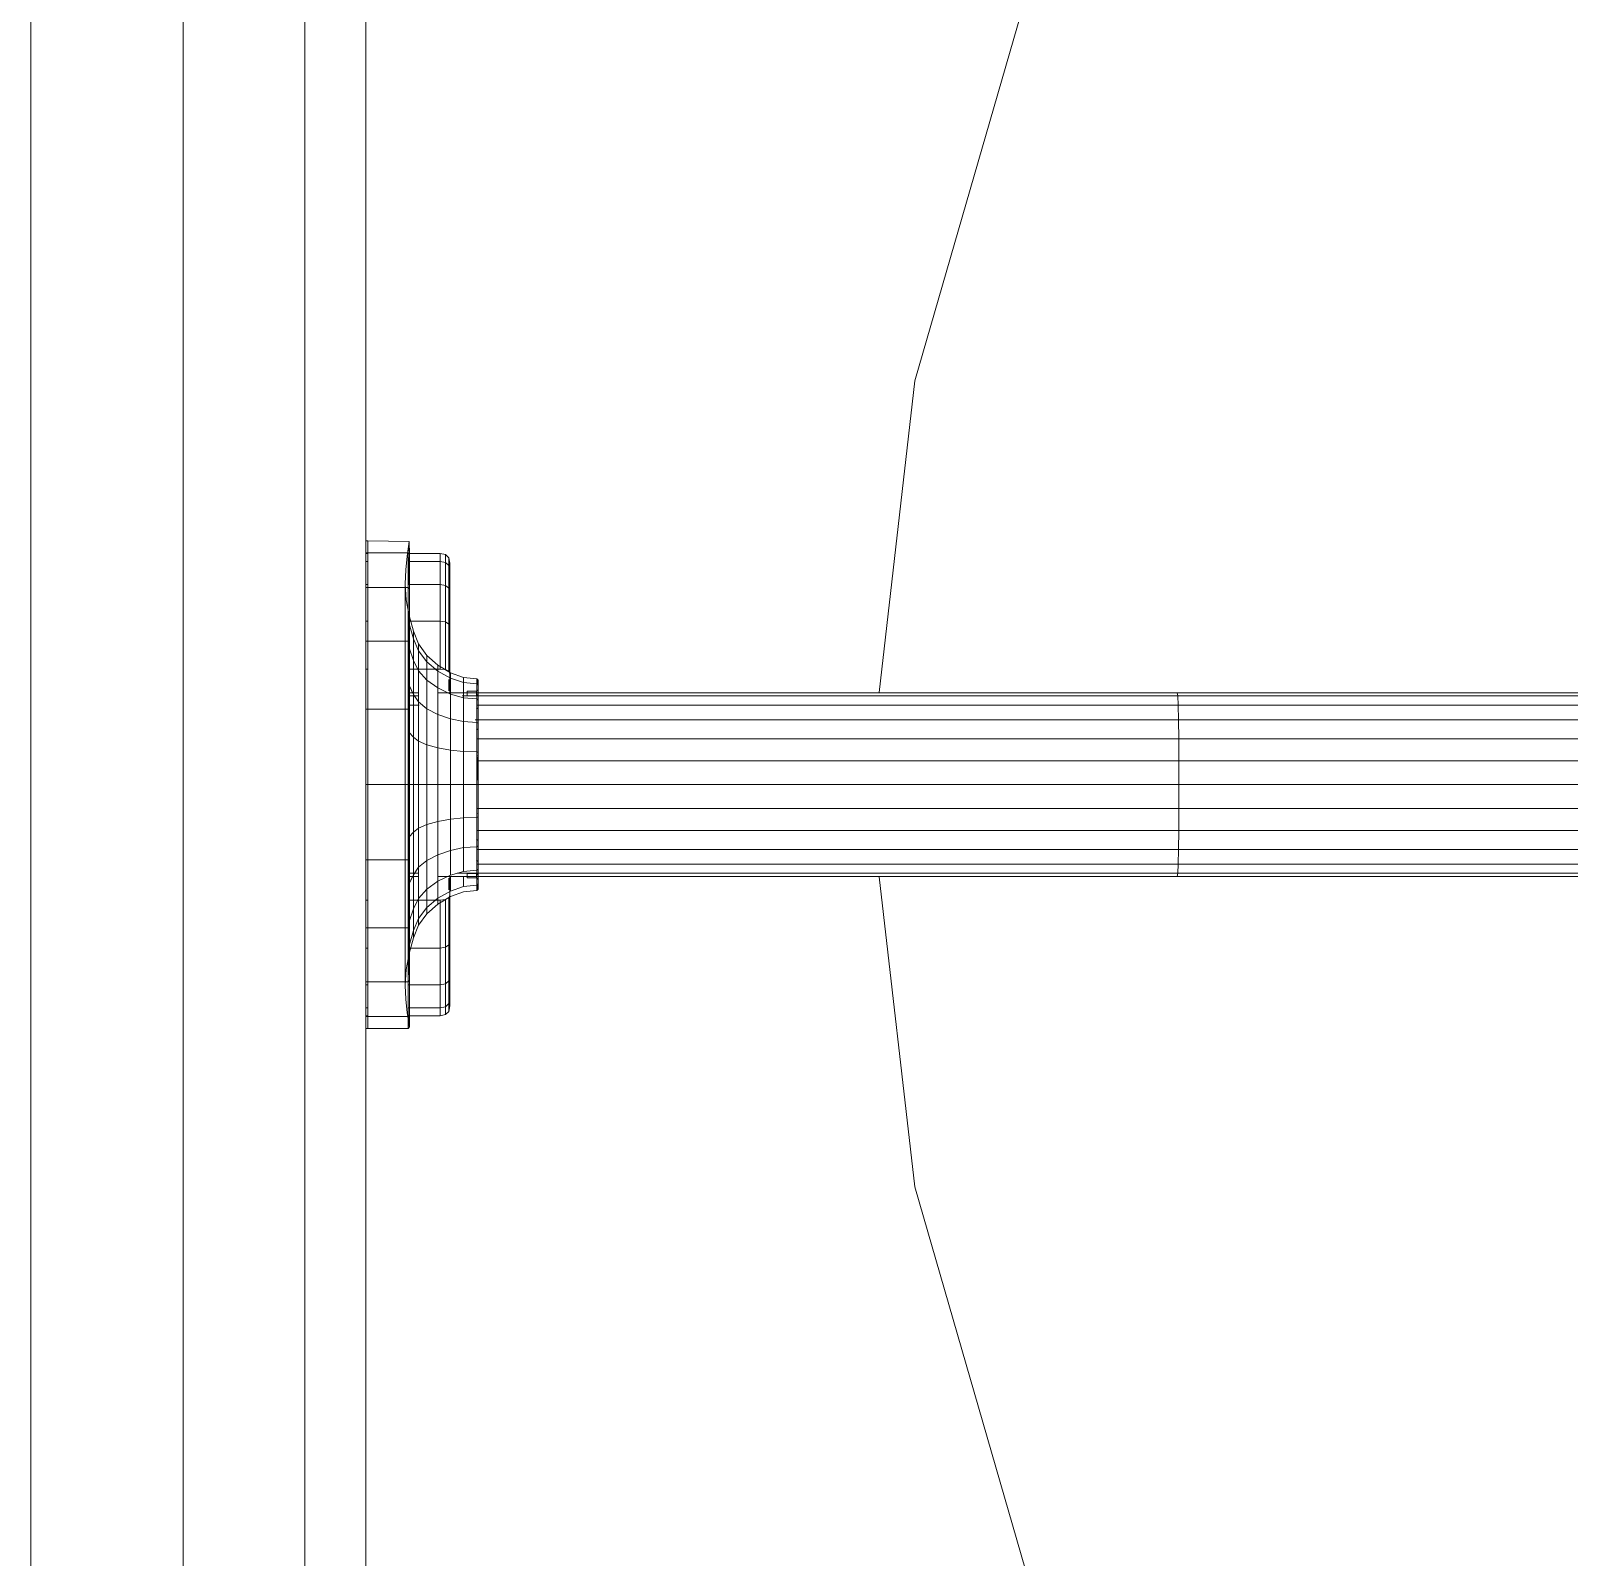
# Model space of a CAD drawing. Header units: inches. Extents: x -4110 to -1846, y 9754 to 12280.
# Drawn here: x -3004.32 to -2998.01, y 11921.39 to 11927.66 of the extents above; entities that cross this region are included whole.
import ezdxf

# ---------------------------------------------------------------- set-up
doc = ezdxf.new("R2010")
doc.units = ezdxf.units.IN
doc.header["$MEASUREMENT"] = 0
for name, color, linetype, lineweight in [('A-WALL', 113, 'Continuous', 18), ('G-IMPT', 8, 'Continuous', 9), ('I-WALL-2', 2, 'Continuous', 9), ('P-SANR-FIXT-1', 250, 'Continuous', 9)]:
    doc.layers.add(name, color=color, linetype=linetype, lineweight=lineweight)

# ---------------------------------------------------------------- blocks, each defined once
blk = doc.blocks.new('Plbg-Sink Wall Mounted-UH - T11839_dwg-791503-ENLARGED FLOOR PLAN - BASEMENT')
at = {"layer": 'G-IMPT'}
for p, q in [((-4.5393, 0.9485), (-4.5489, 0.9485)), ((-4.5406, 1.0006), (-4.5477, 1.0006)), ((-4.5477, 0.9925), (-4.5477, 1.0006)), ((-4.5477, 0.9439), (-4.5477, 0.9516)), ((-4.5477, 0.9516), (-4.5406, 0.9516)), ((-4.5477, 0.9439), (-4.5477, 0.9516)), ((-4.5477, 0.9516), (-4.5406, 0.9516)), ((-4.5406, 1.0006), (-4.3707, 0.9981)), ((-4.5406, 0.9516), (-4.5406, 1.0006)), ((-4.5406, 0.9516), (-4.374, 0.9516)), ((-4.5406, 0.9516), (-4.5406, 0.8095)), ((-4.3707, 0.9981), (-4.379, 0.9372)), ((-4.374, 0.9516), (-4.3707, 0.9981)), ((-4.374, 0.9516), (-4.369, 0.9454)), ((-4.374, 0.9516), (-4.374, 0.8095)), ((-4.374, 0.9516), (-4.374, 0.8095)), ((-4.374, 0.9516), (-4.369, 0.9454)), ((-4.369, 0.8042), (-4.374, 0.9516)), ((-4.374, 0.9516), (-4.369, 0.9454)), ((-4.2438, 0.9485), (-4.374, 0.9485)), ((-4.3707, 0.9981), (-4.369, 0.9454)), ((-4.3707, 0.9981), (-4.369, 0.9454)), ((-4.2438, 0.9485), (-4.2216, 0.944)), ((-4.2438, 0.9485), (-4.2438, 0.9162)), ((-4.5393, 0.9162), (-4.5489, 0.9162)), ((-4.5393, 0.9162), (-4.5489, 0.9162)), ((-4.379, 0.9372), (-4.3847, 0.8809)), ((-4.2438, 0.9162), (-4.374, 0.9162)), ((-4.369, 0.9454), (-4.369, 0.8042)), ((-4.369, 0.8042), (-4.369, 0.9454)), ((-4.2438, 0.9162), (-4.2216, 0.9119)), ((-4.2438, 0.9162), (-4.2438, 0.8215)), ((-4.2438, 0.9162), (-4.2216, 0.9119)), ((-4.2216, 0.944), (-4.2082, 0.9306)), ((-4.2216, 0.9119), (-4.2216, 0.944)), ((-4.2216, 0.944), (-4.2216, 0.9119)), ((-4.2216, 0.9119), (-4.2216, 0.8176)), ((-4.2216, 0.9119), (-4.2082, 0.8989)), ((-4.2216, 0.8176), (-4.2216, 0.9119)), ((-4.2216, 0.9119), (-4.2082, 0.8989)), ((-4.2082, 0.9306), (-4.2038, 0.9082)), ((-4.2082, 0.9306), (-4.2082, 0.8989)), ((-4.2082, 0.9306), (-4.2082, 0.8989)), ((-4.2082, 0.8989), (-4.2038, 0.8772)), ((-4.2082, 0.8989), (-4.2082, 0.8059)), ((-4.2082, 0.8059), (-4.2082, 0.8989)), ((-4.2082, 0.8989), (-4.2038, 0.8772)), ((-4.2038, 0.8772), (-4.2038, 0.9082)), ((-4.2038, 0.9082), (-4.2038, 0.8772)), ((-4.2038, 0.9082), (-4.2038, 0.888)), ((-4.2038, 0.8578), (-4.2038, 0.888)), ((-4.2038, 0.888), (-4.2038, 0.8578)), ((-4.5393, 0.8215), (-4.5489, 0.8215)), ((-4.5393, 0.8215), (-4.5489, 0.8215)), ((-4.3847, 0.8809), (-4.3862, 0.8244)), ((-4.3862, 0.784), (-4.3862, 0.8244)), ((-4.3862, 0.8244), (-4.3822, 0.7583)), ((-4.3862, 0.8244), (-4.3862, 0.784)), ((-4.2438, 0.8215), (-4.374, 0.8215)), ((-4.2438, 0.8215), (-4.2216, 0.8176)), ((-4.2438, 0.8215), (-4.2438, 0.6707)), ((-4.2438, 0.8215), (-4.2216, 0.8176)), ((-4.2038, 0.8772), (-4.2038, 0.7865)), ((-4.2038, 0.7865), (-4.2038, 0.8772)), ((-4.2038, 0.8772), (-4.2038, 0.8578)), ((-4.2038, 0.8772), (-4.2038, 0.8578)), ((-4.2038, 0.3769), (-4.2038, 0.8578)), ((-4.2038, 0.8578), (-4.2038, 0.769)), ((-4.2038, 0.8578), (-4.2038, 0.3769)), ((-4.2038, 0.8578), (-4.2038, 0.769)), ((-4.5477, 0.8029), (-4.5477, 0.8095)), ((-4.5477, 0.8095), (-4.5406, 0.8095)), ((-4.5477, 0.8029), (-4.5477, 0.8095)), ((-4.5477, 0.8095), (-4.5406, 0.8095)), ((-4.5406, 0.8095), (-4.374, 0.8095)), ((-4.5406, 0.8095), (-4.5406, 0.5881)), ((-4.3862, 0.784), (-4.3862, 0.6669)), ((-4.3862, 0.6669), (-4.3862, 0.784)), ((-4.3822, 0.7583), (-4.3704, 0.6937)), ((-4.374, 0.8095), (-4.374, 0.5881)), ((-4.374, 0.8095), (-4.369, 0.8042)), ((-4.374, 0.8095), (-4.369, 0.8042)), ((-4.369, 0.5843), (-4.369, 0.8042)), ((-4.369, 0.8042), (-4.369, 0.5843)), ((-4.2216, 0.8176), (-4.2216, 0.6675)), ((-4.2216, 0.8176), (-4.2082, 0.8059)), ((-4.2216, 0.6675), (-4.2216, 0.8176)), ((-4.2216, 0.8176), (-4.2082, 0.8059)), ((-4.2082, 0.8059), (-4.2038, 0.7865)), ((-4.2082, 0.8059), (-4.2082, 0.658)), ((-4.2082, 0.658), (-4.2082, 0.8059)), ((-4.2082, 0.8059), (-4.2038, 0.7865)), ((-4.2038, 0.7865), (-4.2038, 0.6422)), ((-4.2038, 0.6422), (-4.2038, 0.7865)), ((-4.2038, 0.7865), (-4.2038, 0.769)), ((-4.2038, 0.7865), (-4.2038, 0.769)), ((-4.2038, 0.6279), (-4.2038, 0.769)), ((-4.2038, 0.769), (-4.2038, 0.3769)), ((-4.2038, 0.6279), (-4.2038, 0.769)), ((-4.2038, 0.3769), (-4.2038, 0.769)), ((-4.5393, 0.6707), (-4.5489, 0.6707)), ((-4.5393, 0.6707), (-4.5489, 0.6707)), ((-4.3862, 0.6669), (-4.3862, 0.4846)), ((-4.3862, 0.4846), (-4.3862, 0.6669)), ((-4.2438, 0.6707), (-4.374, 0.6707)), ((-4.3704, 0.6937), (-4.3533, 0.6293)), ((-4.3704, 0.6597), (-4.3704, 0.6937)), ((-4.3704, 0.6937), (-4.3704, 0.6597)), ((-4.3704, 0.6597), (-4.3533, 0.5985)), ((-4.3704, 0.6597), (-4.3704, 0.5612)), ((-4.3704, 0.5612), (-4.3704, 0.6597)), ((-4.3704, 0.6597), (-4.3533, 0.5985)), ((-4.2438, 0.6707), (-4.2216, 0.6675)), ((-4.2438, 0.6707), (-4.2438, 0.4743)), ((-4.2216, 0.6675), (-4.2216, 0.472)), ((-4.2216, 0.6675), (-4.2082, 0.658)), ((-4.2216, 0.6675), (-4.2082, 0.658)), ((-4.2082, 0.658), (-4.2038, 0.6422)), ((-4.2082, 0.658), (-4.2082, 0.4653)), ((-4.2082, 0.4653), (-4.2082, 0.658)), ((-4.2082, 0.658), (-4.2038, 0.6422)), ((-4.2038, 0.6422), (-4.2038, 0.4541)), ((-4.2038, 0.4541), (-4.2038, 0.6422)), ((-4.2038, 0.6422), (-4.2038, 0.6279)), ((-4.2038, 0.6422), (-4.2038, 0.6279)), ((-4.5477, 0.5834), (-4.5477, 0.5881)), ((-4.5477, 0.5881), (-4.5406, 0.5881)), ((-4.5477, 0.5834), (-4.5477, 0.5881)), ((-4.5477, 0.5881), (-4.5406, 0.5881)), ((-4.5406, 0.5881), (-4.374, 0.5881)), ((-4.5406, 0.5881), (-4.5406, 0.3092)), ((-4.374, 0.5881), (-4.369, 0.5843)), ((-4.374, 0.5881), (-4.369, 0.5843)), ((-4.374, 0.5881), (-4.374, 0.3092)), ((-4.369, 0.5843), (-4.369, 0.3072)), ((-4.369, 0.3769), (-4.369, 0.5843)), ((-4.3533, 0.6293), (-4.3323, 0.5773)), ((-4.3533, 0.5985), (-4.3533, 0.6293)), ((-4.3533, 0.6293), (-4.3533, 0.5985)), ((-4.3533, 0.5985), (-4.3323, 0.5491)), ((-4.3533, 0.5985), (-4.3533, 0.5091)), ((-4.3533, 0.5091), (-4.3533, 0.5985)), ((-4.3533, 0.5985), (-4.3323, 0.5491)), ((-4.3323, 0.5773), (-4.2975, 0.5302)), ((-4.3323, 0.5491), (-4.3323, 0.5773)), ((-4.3323, 0.5773), (-4.3323, 0.5491)), ((-4.2038, 0.444), (-4.2038, 0.6279)), ((-4.2038, 0.3769), (-4.2038, 0.6279)), ((-4.2038, 0.444), (-4.2038, 0.6279)), ((-4.2038, 0.3769), (-4.2038, 0.6279)), ((-4.3704, 0.5612), (-4.3533, 0.5091)), ((-4.3704, 0.5612), (-4.3704, 0.4077)), ((-4.3704, 0.4077), (-4.3704, 0.5612)), ((-4.3704, 0.5612), (-4.3533, 0.5091)), ((-4.3533, 0.5091), (-4.3323, 0.4671)), ((-4.3533, 0.5091), (-4.3533, 0.3699)), ((-4.3533, 0.3769), (-4.3533, 0.5091)), ((-4.3533, 0.5091), (-4.3323, 0.4671)), ((-4.3323, 0.5491), (-4.2975, 0.5043)), ((-4.3323, 0.5491), (-4.3323, 0.4671)), ((-4.3323, 0.4671), (-4.3323, 0.5491)), ((-4.3323, 0.5491), (-4.2975, 0.5043)), ((-4.2975, 0.5302), (-4.2527, 0.4902)), ((-4.2975, 0.5043), (-4.2975, 0.5302)), ((-4.2975, 0.5302), (-4.2975, 0.5043)), ((-4.5393, 0.4743), (-4.5489, 0.4743)), ((-4.5393, 0.4743), (-4.5489, 0.4743)), ((-4.3862, 0.4846), (-4.3862, 0.2547)), ((-4.3862, 0.3092), (-4.3862, 0.4846)), ((-4.2438, 0.4743), (-4.374, 0.4743)), ((-4.3323, 0.4671), (-4.2975, 0.429)), ((-4.3323, 0.4671), (-4.3323, 0.3394)), ((-4.2975, 0.5043), (-4.2527, 0.4662)), ((-4.2975, 0.5043), (-4.2975, 0.429)), ((-4.2975, 0.429), (-4.2975, 0.5043)), ((-4.2975, 0.5043), (-4.2527, 0.4662)), ((-4.2527, 0.4902), (-4.2012, 0.4594)), ((-4.2527, 0.4662), (-4.2527, 0.4902)), ((-4.2527, 0.4902), (-4.2527, 0.4662)), ((-4.2527, 0.4662), (-4.2012, 0.4369)), ((-4.2527, 0.4662), (-4.2527, 0.3966)), ((-4.2527, 0.4662), (-4.2012, 0.4369)), ((-4.2438, 0.4743), (-4.2216, 0.472)), ((-4.2216, 0.472), (-4.2082, 0.4653)), ((-4.2216, 0.472), (-4.2082, 0.4653)), ((-4.2082, 0.4653), (-4.2038, 0.4541)), ((-4.2082, 0.4653), (-4.2038, 0.4541)), ((-4.2038, 0.4541), (-4.2038, 0.3769)), ((-4.2038, 0.3769), (-4.2038, 0.4541)), ((-4.2038, 0.3769), (-4.2038, 0.444)), ((-4.2038, 0.3769), (-4.2038, 0.444)), ((-4.2038, 0.3769), (-4.2038, 0.444)), ((-4.2038, 0.3769), (-4.2038, 0.444)), ((-4.2012, 0.4594), (-4.1469, 0.4402)), ((-4.2012, 0.4369), (-4.2012, 0.4594)), ((-4.2012, 0.4594), (-4.2012, 0.4369)), ((-4.3704, 0.4077), (-4.3533, 0.3699)), ((-4.3704, 0.4077), (-4.3704, 0.2144)), ((-4.3704, 0.3769), (-4.3704, 0.4077)), ((-4.3704, 0.4077), (-4.3565, 0.3769)), ((-4.2975, 0.429), (-4.2527, 0.3966)), ((-4.2975, 0.429), (-4.2975, 0.3117)), ((-4.2527, 0.3966), (-4.2012, 0.3717)), ((-4.2527, 0.3966), (-4.2527, 0.2881)), ((-4.2082, 0.4315), (-4.2082, 0.3845)), ((-4.2082, 0.3845), (-4.2082, 0.4315)), ((-4.2012, 0.4369), (-4.1469, 0.4186)), ((-4.2012, 0.4369), (-4.2012, 0.3717)), ((-4.2012, 0.4369), (-4.1469, 0.4186)), ((-4.1469, 0.4402), (-4.0933, 0.4346)), ((-4.1469, 0.4186), (-4.1469, 0.4402)), ((-4.1469, 0.4402), (-4.1469, 0.4186)), ((-4.1469, 0.4186), (-4.0933, 0.4133)), ((-4.1469, 0.4186), (-4.1469, 0.3561)), ((-4.1469, 0.3769), (-4.1469, 0.4186)), ((-4.1469, 0.4186), (-4.0933, 0.4133)), ((-4.1328, 0.3643), (-4.1328, 0.3831)), ((-4.0942, 0.3831), (-4.1328, 0.3831)), ((-4.0876, 0.3892), (-4.0942, 0.3831)), ((-4.0942, 0.3643), (-4.0942, 0.3831)), ((-4.0933, 0.4346), (-4.0876, 0.4285)), ((-4.0933, 0.4133), (-4.0933, 0.4346)), ((-4.0933, 0.4346), (-4.0933, 0.4133)), ((-4.0933, 0.4346), (-4.0876, 0.4075)), ((-4.0933, 0.4133), (-4.0933, 0.3516)), ((-4.0933, 0.4133), (-4.0876, 0.4075)), ((-4.0933, 0.4133), (-4.0876, 0.4075)), ((-4.0933, 0.3769), (-4.0933, 0.4133)), ((-4.0876, 0.4075), (-4.0876, 0.4285)), ((-4.0876, 0.4285), (-4.0876, 0.4075)), ((-4.0876, 0.3892), (-4.0876, 0.4285)), ((-4.0876, 0.3769), (-4.0876, 0.4075)), ((-4.0876, 0.4075), (-4.0876, 0.3466)), ((-4.0876, 0.4075), (-4.0876, 0.3701)), ((-4.0876, 0.4075), (-4.0876, 0.3769)), ((-4.0876, 0.3701), (-4.0876, 0.3892)), ((-4.0876, 0.3892), (-4.0876, 0.3701)), ((-4.548, 0.3639), (-4.548, 0.3769)), ((-4.3323, 0.3769), (-4.374, 0.3769)), ((-4.3323, 0.3639), (-4.374, 0.3639)), ((-4.3298, 0.3264), (-4.374, 0.3264)), ((-4.3533, 0.3699), (-4.3323, 0.3394)), ((-4.3533, 0.3699), (-4.3533, 0.1945)), ((-4.3323, 0.3394), (-4.2975, 0.3117)), ((-4.3323, 0.3394), (-4.3323, 0.1784)), ((-1.2172, 0.3769), (-4.2507, 0.3769)), ((-4.2012, 0.3717), (-4.1469, 0.3561)), ((-4.2012, 0.3717), (-4.2012, 0.27)), ((-1.2153, 0.3639), (-4.1522, 0.3639)), ((-4.1469, 0.3561), (-4.0933, 0.3516)), ((-4.1469, 0.3561), (-4.1469, 0.2587)), ((-4.0942, 0.3643), (-4.1328, 0.3643)), ((-4.0876, 0.3701), (-4.0942, 0.3643)), ((-4.0933, 0.3516), (-4.0876, 0.3466)), ((-4.0933, 0.3516), (-4.0933, 0.2555)), ((-1.2135, 0.3264), (-4.0933, 0.3264)), ((-4.0876, 0.3701), (-4.0876, 0.3149)), ((-4.0876, 0.3466), (-4.0876, 0.2518)), ((-4.0876, 0.3466), (-4.0876, 0.3149)), ((1.2954, 0.3769), (-1.2172, 0.3769)), ((-1.2153, 0.3639), (-1.2172, 0.3769)), ((-1.2135, 0.3264), (-1.2153, 0.3639)), ((-1.2153, 0.3639), (1.2987, 0.3639)), ((-1.212, 0.2664), (-1.2135, 0.3264)), ((1.3017, 0.3264), (-1.2135, 0.3264)), ((-4.548, 0.2416), (-4.548, 0.2664)), ((-4.5477, 0.3067), (-4.5477, 0.3092)), ((-4.5477, 0.3092), (-4.5406, 0.3092)), ((-4.5477, 0.2906), (-4.5477, 0.3067)), ((-4.5406, 0.3092), (-4.374, 0.3092)), ((-4.5406, 0.3092), (-4.5406, 0)), ((-4.3862, 0.2547), (-4.3862, 0)), ((-4.374, 0.3092), (-4.369, 0.3072)), ((-4.374, 0.3092), (-4.374, 0)), ((-4.369, 0.3072), (-4.369, 0)), ((-4.2975, 0.3117), (-4.2527, 0.2881)), ((-4.2975, 0.3117), (-4.2975, 0.1638)), ((-4.2527, 0.2881), (-4.2012, 0.27)), ((-4.2527, 0.2881), (-4.2527, 0.1515)), ((-4.2012, 0.27), (-4.1469, 0.2587)), ((-4.2012, 0.27), (-4.2012, 0.142)), ((-4.1469, 0.2587), (-4.0933, 0.2555)), ((-4.1469, 0.2587), (-4.1469, 0.136)), ((-1.212, 0.2664), (-4.0992, 0.2664)), ((-4.0876, 0.3149), (-4.0942, 0.3099)), ((-4.0933, 0.2555), (-4.0876, 0.2518)), ((-4.0933, 0.2555), (-4.0933, 0.1343)), ((-4.0876, 0.3149), (-4.0876, 0.2288)), ((-1.2109, 0.1885), (-1.212, 0.2664)), ((-1.212, 0.2664), (1.3044, 0.2664)), ((-4.3704, 0.2144), (-4.3533, 0.1945)), ((-4.3704, 0.2144), (-4.3704, 0)), ((-4.3533, 0.1945), (-4.3323, 0.1784)), ((-4.3533, 0.1945), (-4.3533, 0)), ((-4.0876, 0.2288), (-4.0942, 0.2252)), ((-4.0876, 0.2518), (-4.0876, 0.1324)), ((-4.0876, 0.2518), (-4.0876, 0.2288)), ((-4.0876, 0.2288), (-4.0876, 0.1203)), ((-4.3323, 0.1784), (-4.2975, 0.1638)), ((-4.3323, 0.1784), (-4.3323, 0)), ((-4.2975, 0.1638), (-4.2527, 0.1515)), ((-4.2975, 0.1638), (-4.2975, 0)), ((-4.2527, 0.1515), (-4.2012, 0.142)), ((-4.2527, 0.1515), (-4.2527, 0)), ((-4.2012, 0.142), (-4.1469, 0.136)), ((-4.2012, 0.142), (-4.2012, 0)), ((-4.1469, 0.136), (-4.0933, 0.1343)), ((-4.1469, 0.136), (-4.1469, 0)), ((-1.2109, 0.1885), (-4.0933, 0.1885)), ((-4.0933, 0.1343), (-4.0876, 0.1324)), ((-4.0933, 0.1343), (-4.0933, 0)), ((-4.0876, 0.1324), (-4.0933, 0)), ((-4.0876, 0.1324), (-4.0876, 0)), ((-4.0876, 0.1324), (-4.0876, 0.1203)), ((-1.2101, 0.0975), (-1.2109, 0.1885)), ((1.3064, 0.1885), (-1.2109, 0.1885)), ((-4.0876, 0.1203), (-4.0942, 0.1184)), ((-1.2101, 0.0975), (-4.0933, 0.0975)), ((-4.0876, 0.1203), (-4.0876, 0)), ((-1.2099, 0), (-1.2101, 0.0975)), ((-1.2101, 0.0975), (1.3077, 0.0975)), ((-4.5406, 0), (-4.374, 0)), ((-4.3862, 0), (-4.3862, -0.2547)), ((-4.374, 0), (-4.369, 0)), ((-4.374, 0), (-4.374, -0.3092)), ((-4.3704, 0), (-4.3533, 0)), ((-4.3704, 0), (-4.3704, -0.2144)), ((-4.369, 0), (-4.369, -0.3072)), ((-4.3533, 0), (-4.3323, 0)), ((-4.3533, 0), (-4.3533, -0.1945)), ((-4.3323, 0), (-4.2975, 0)), ((-4.3323, 0), (-4.3323, -0.1784)), ((-4.2975, 0), (-4.2527, 0)), ((-4.2975, 0), (-4.2975, -0.1638)), ((-4.2527, 0), (-4.2012, 0)), ((-4.2527, 0), (-4.2527, -0.1515)), ((-4.2012, 0), (-4.1469, 0)), ((-4.2012, 0), (-4.2012, -0.142)), ((-4.1469, 0), (-4.0933, 0)), ((-4.1469, 0), (-4.1469, -0.136)), ((-4.0876, 0), (-4.0942, 0)), ((-4.0933, 0), (-4.0933, -0.1343)), ((-4.0933, 0), (-4.0876, 0)), ((-1.2099, 0), (-4.0933, 0)), ((-4.0876, 0), (-4.0876, -0.1324)), ((-4.0876, 0), (-4.0876, -0.1203)), ((-1.2101, -0.0975), (-1.2099, 0)), ((1.3081, 0), (-1.2099, 0)), ((-4.5477, 0), (-4.5406, 0)), ((-4.5406, 0), (-4.5406, -0.3092)), ((-4.0876, -0.1203), (-4.0942, -0.1184)), ((-1.2101, -0.0975), (-4.0933, -0.0975)), ((-4.0876, -0.1203), (-4.0876, -0.2288)), ((-4.0876, -0.1324), (-4.0876, -0.1203)), ((-1.2109, -0.1885), (-1.2101, -0.0975)), ((-1.2101, -0.0975), (1.3077, -0.0975)), ((-4.3533, -0.1945), (-4.3323, -0.1784)), ((-4.3323, -0.1784), (-4.2975, -0.1638)), ((-4.3323, -0.1784), (-4.3323, -0.3394)), ((-4.2975, -0.1638), (-4.2527, -0.1515)), ((-4.2975, -0.1638), (-4.2975, -0.3117)), ((-4.2527, -0.1515), (-4.2012, -0.142)), ((-4.2527, -0.1515), (-4.2527, -0.2881)), ((-4.2012, -0.142), (-4.1469, -0.136)), ((-4.2012, -0.142), (-4.2012, -0.27)), ((-4.1469, -0.136), (-4.0933, -0.1343)), ((-4.1469, -0.136), (-4.1469, -0.2587)), ((-4.0933, -0.1343), (-4.0876, -0.1324)), ((-4.0933, -0.1343), (-4.0933, -0.2555)), ((-1.2109, -0.1885), (-4.0933, -0.1885)), ((-4.0876, -0.1324), (-4.0876, -0.2518)), ((-1.212, -0.2664), (-1.2109, -0.1885)), ((1.3064, -0.1885), (-1.2109, -0.1885)), ((-4.3704, -0.2144), (-4.3533, -0.1945)), ((-4.3704, -0.2144), (-4.3704, -0.4077)), ((-4.3533, -0.1945), (-4.3533, -0.3699)), ((-4.0876, -0.2288), (-4.0942, -0.2252)), ((-4.0933, -0.2555), (-4.0876, -0.2518)), ((-4.0876, -0.2288), (-4.0876, -0.3149)), ((-4.0876, -0.2518), (-4.0876, -0.2288)), ((-4.0876, -0.2518), (-4.0876, -0.3466)), ((-4.5477, -0.2906), (-4.5477, -0.3067)), ((-4.5477, -0.3067), (-4.5477, -0.3092)), ((-4.5477, -0.3092), (-4.5406, -0.3092)), ((-4.5406, -0.3092), (-4.374, -0.3092)), ((-4.5406, -0.3092), (-4.5406, -0.5881)), ((-4.3862, -0.2547), (-4.3862, -0.4846)), ((-4.374, -0.3092), (-4.369, -0.3072)), ((-4.374, -0.3092), (-4.374, -0.5881)), ((-4.369, -0.3072), (-4.369, -0.5843)), ((-4.3323, -0.3394), (-4.2975, -0.3117)), ((-4.2975, -0.3117), (-4.2527, -0.2881)), ((-4.2975, -0.3117), (-4.2975, -0.429)), ((-4.2527, -0.2881), (-4.2012, -0.27)), ((-4.2527, -0.2881), (-4.2527, -0.3966)), ((-4.2012, -0.27), (-4.1469, -0.2587)), ((-4.2012, -0.27), (-4.2012, -0.3717)), ((-4.1469, -0.2587), (-4.0933, -0.2555)), ((-4.1469, -0.2587), (-4.1469, -0.3561)), ((-4.0876, -0.3149), (-4.0942, -0.3099)), ((-4.0933, -0.2555), (-4.0933, -0.3516)), ((-1.212, -0.2664), (-4.0933, -0.2664)), ((-4.0876, -0.3149), (-4.0876, -0.3701)), ((-4.0876, -0.3466), (-4.0876, -0.3149)), ((-1.2135, -0.3264), (-1.212, -0.2664)), ((-1.212, -0.2664), (1.3044, -0.2664)), ((-4.548, -0.3769), (-4.548, -0.3639)), ((-4.3862, -0.4846), (-4.3862, -0.3423)), ((-4.3323, -0.3639), (-4.374, -0.3639)), ((-4.3323, -0.3769), (-4.374, -0.3769)), ((-4.369, -0.5843), (-4.3728, -0.3769)), ((-4.3704, -0.4077), (-4.3533, -0.3699)), ((-4.3704, -0.4077), (-4.3565, -0.3769)), ((-4.3704, -0.4077), (-4.3704, -0.3769)), ((-4.369, -0.5843), (-4.369, -0.3769)), ((-4.3533, -0.3699), (-4.3323, -0.3394)), ((-4.3533, -0.3699), (-4.3533, -0.5091)), ((-4.3533, -0.5091), (-4.3533, -0.3769)), ((-4.3323, -0.3394), (-4.3323, -0.4671)), ((-4.2527, -0.3966), (-4.2012, -0.3717)), ((-1.2172, -0.3769), (-4.2507, -0.3769)), ((-4.2038, -0.3769), (-4.2038, -0.4541)), ((-4.2038, -0.4541), (-4.2038, -0.3769)), ((-4.2038, -0.3769), (-4.2038, -0.8578)), ((-4.2038, -0.8578), (-4.2038, -0.3769)), ((-4.2038, -0.3769), (-4.2038, -0.444)), ((-4.2038, -0.3769), (-4.2038, -0.444)), ((-4.2038, -0.3769), (-4.2038, -0.6279)), ((-4.2038, -0.3769), (-4.2038, -0.769)), ((-4.2038, -0.3769), (-4.2038, -0.444)), ((-4.2038, -0.3769), (-4.2038, -0.444)), ((-4.2038, -0.3769), (-4.2038, -0.6279)), ((-4.2038, -0.3769), (-4.2038, -0.769)), ((-4.2012, -0.3717), (-4.1469, -0.3561)), ((-4.2012, -0.3752), (-4.2012, -0.4369)), ((-1.2153, -0.3639), (-4.174, -0.3639)), ((-4.1469, -0.3561), (-4.0933, -0.3516)), ((-4.1469, -0.3752), (-4.1469, -0.4186)), ((-4.1469, -0.4186), (-4.1469, -0.3769)), ((-4.1328, -0.3643), (-4.1328, -0.3831)), ((-4.0942, -0.3643), (-4.1328, -0.3643)), ((-4.1328, -0.3831), (-4.1328, -0.3752)), ((-4.0876, -0.3701), (-4.0942, -0.3643)), ((-4.0942, -0.3643), (-4.0942, -0.3831)), ((-4.0942, -0.3831), (-4.0942, -0.3752)), ((-1.2135, -0.3264), (-4.0933, -0.3264)), ((-4.0933, -0.3516), (-4.0876, -0.3466)), ((-4.0933, -0.3516), (-4.0933, -0.4133)), ((-4.0933, -0.4133), (-4.0933, -0.3769)), ((-4.0933, -0.4133), (-4.0933, -0.3769)), ((-4.0876, -0.3466), (-4.0876, -0.4075)), ((-4.0876, -0.3701), (-4.0876, -0.3892)), ((-4.0876, -0.3892), (-4.0876, -0.3701)), ((-4.0876, -0.4075), (-4.0876, -0.3701)), ((-4.0876, -0.4075), (-4.0876, -0.3769)), ((-4.0876, -0.4075), (-4.0876, -0.3769)), ((-1.2172, -0.3769), (-1.2153, -0.3639)), ((1.2954, -0.3769), (-1.2172, -0.3769)), ((-1.2153, -0.3639), (-1.2135, -0.3264)), ((-1.2153, -0.3639), (1.2987, -0.3639)), ((1.3017, -0.3264), (-1.2135, -0.3264)), ((-4.3704, -0.4077), (-4.3704, -0.5612)), ((-4.3704, -0.5612), (-4.3704, -0.4077)), ((-4.3323, -0.4671), (-4.2975, -0.429)), ((-4.2975, -0.429), (-4.2527, -0.3966)), ((-4.2975, -0.429), (-4.2975, -0.5043)), ((-4.2975, -0.5043), (-4.2975, -0.429)), ((-4.2527, -0.3966), (-4.2527, -0.4662)), ((-4.2527, -0.4662), (-4.2012, -0.4369)), ((-4.2082, -0.3845), (-4.2082, -0.4315)), ((-4.2082, -0.4315), (-4.2082, -0.3845)), ((-4.2012, -0.4369), (-4.1469, -0.4186)), ((-4.2012, -0.4594), (-4.1469, -0.4402)), ((-4.1469, -0.4186), (-4.0933, -0.4133)), ((-4.1469, -0.4186), (-4.0933, -0.4133)), ((-4.1469, -0.4402), (-4.0933, -0.4346)), ((-4.0942, -0.3831), (-4.1328, -0.3831)), ((-4.0876, -0.3892), (-4.0942, -0.3831)), ((-4.0933, -0.4133), (-4.0876, -0.4075)), ((-4.0933, -0.4133), (-4.0876, -0.4075)), ((-4.0933, -0.4133), (-4.0876, -0.4075)), ((-4.0876, -0.4075), (-4.0933, -0.4346)), ((-4.0933, -0.4346), (-4.0933, -0.4133)), ((-4.0933, -0.4346), (-4.0933, -0.4133)), ((-4.0933, -0.4133), (-4.0933, -0.4346)), ((-4.0933, -0.4346), (-4.0876, -0.4285)), ((-4.0933, -0.4346), (-4.0876, -0.4285)), ((-4.0876, -0.4285), (-4.0876, -0.3892)), ((-4.0876, -0.4075), (-4.0876, -0.4285)), ((-4.0876, -0.4285), (-4.0876, -0.4075)), ((-4.5393, -0.4743), (-4.5489, -0.4743)), ((-4.5393, -0.4743), (-4.5489, -0.4743)), ((-4.3862, -0.4846), (-4.3862, -0.6669)), ((-4.3862, -0.6669), (-4.3862, -0.4846)), ((-4.2438, -0.4743), (-4.374, -0.4743)), ((-4.3533, -0.5091), (-4.3323, -0.4671)), ((-4.3533, -0.5091), (-4.3323, -0.4671)), ((-4.3323, -0.4671), (-4.3323, -0.5491)), ((-4.3323, -0.5491), (-4.3323, -0.4671)), ((-4.3323, -0.5491), (-4.2975, -0.5043)), ((-4.3323, -0.5491), (-4.2975, -0.5043)), ((-4.2975, -0.5043), (-4.2527, -0.4662)), ((-4.2975, -0.5043), (-4.2527, -0.4662)), ((-4.2975, -0.5302), (-4.2527, -0.4902)), ((-4.2975, -0.5043), (-4.2975, -0.5302)), ((-4.2975, -0.5302), (-4.2975, -0.5043)), ((-4.2527, -0.4902), (-4.2012, -0.4594)), ((-4.2527, -0.4662), (-4.2527, -0.4902)), ((-4.2527, -0.4902), (-4.2527, -0.4662)), ((-4.2438, -0.4743), (-4.2216, -0.472)), ((-4.2438, -0.4743), (-4.2438, -0.6707)), ((-4.2216, -0.472), (-4.2082, -0.4653)), ((-4.2216, -0.472), (-4.2082, -0.4653)), ((-4.2216, -0.472), (-4.2216, -0.6675)), ((-4.2082, -0.4653), (-4.2038, -0.4541)), ((-4.2082, -0.4653), (-4.2038, -0.4541)), ((-4.2082, -0.4653), (-4.2082, -0.658)), ((-4.2082, -0.658), (-4.2082, -0.4653)), ((-4.2038, -0.444), (-4.2038, -0.6279)), ((-4.2038, -0.444), (-4.2038, -0.6279)), ((-4.2038, -0.4541), (-4.2038, -0.6422)), ((-4.2038, -0.6422), (-4.2038, -0.4541)), ((-4.3704, -0.5612), (-4.3533, -0.5091)), ((-4.3704, -0.5612), (-4.3533, -0.5091)), ((-4.3704, -0.5612), (-4.3704, -0.6597)), ((-4.3704, -0.6597), (-4.3704, -0.5612)), ((-4.3533, -0.5091), (-4.3533, -0.5985)), ((-4.3533, -0.5985), (-4.3533, -0.5091)), ((-4.3533, -0.5985), (-4.3323, -0.5491)), ((-4.3533, -0.5985), (-4.3323, -0.5491)), ((-4.3323, -0.5773), (-4.2975, -0.5302)), ((-4.3323, -0.5491), (-4.3323, -0.5773)), ((-4.3323, -0.5773), (-4.3323, -0.5491)), ((-4.5477, -0.5834), (-4.5477, -0.5881)), ((-4.5477, -0.5834), (-4.5477, -0.5881)), ((-4.5477, -0.5881), (-4.5406, -0.5881)), ((-4.5477, -0.5881), (-4.5406, -0.5881)), ((-4.5406, -0.5881), (-4.374, -0.5881)), ((-4.5406, -0.5881), (-4.5406, -0.8095)), ((-4.374, -0.5881), (-4.369, -0.5843)), ((-4.374, -0.5881), (-4.369, -0.5843)), ((-4.369, -0.5843), (-4.374, -0.8095)), ((-4.374, -0.5881), (-4.374, -0.8095)), ((-4.3704, -0.6597), (-4.3533, -0.5985)), ((-4.3704, -0.6597), (-4.3533, -0.5985)), ((-4.3704, -0.6937), (-4.3533, -0.6293)), ((-4.369, -0.8042), (-4.369, -0.5843)), ((-4.369, -0.5843), (-4.369, -0.8042)), ((-4.3533, -0.6293), (-4.3323, -0.5773)), ((-4.3533, -0.5985), (-4.3533, -0.6293)), ((-4.3533, -0.6293), (-4.3533, -0.5985)), ((-4.2038, -0.6422), (-4.2038, -0.6279)), ((-4.2038, -0.6422), (-4.2038, -0.6279)), ((-4.2038, -0.6279), (-4.2038, -0.769)), ((-4.2038, -0.6279), (-4.2038, -0.769)), ((-4.5393, -0.6707), (-4.5489, -0.6707)), ((-4.5393, -0.6707), (-4.5489, -0.6707)), ((-4.3862, -0.6669), (-4.3862, -0.784)), ((-4.3862, -0.784), (-4.3862, -0.6669)), ((-4.3822, -0.7583), (-4.3704, -0.6937)), ((-4.2438, -0.6707), (-4.374, -0.6707)), ((-4.3704, -0.6597), (-4.3704, -0.6937)), ((-4.3704, -0.6937), (-4.3704, -0.6597)), ((-4.2438, -0.6707), (-4.2216, -0.6675)), ((-4.2438, -0.6707), (-4.2438, -0.8215)), ((-4.2216, -0.6675), (-4.2082, -0.658)), ((-4.2216, -0.6675), (-4.2082, -0.658)), ((-4.2216, -0.6675), (-4.2216, -0.8176)), ((-4.2216, -0.8176), (-4.2216, -0.6675)), ((-4.2082, -0.658), (-4.2038, -0.6422)), ((-4.2082, -0.658), (-4.2038, -0.6422)), ((-4.2082, -0.658), (-4.2082, -0.8059)), ((-4.2082, -0.8059), (-4.2082, -0.658)), ((-4.2038, -0.6422), (-4.2038, -0.7865)), ((-4.2038, -0.7865), (-4.2038, -0.6422)), ((-4.5477, -0.8029), (-4.5477, -0.8095)), ((-4.5477, -0.8029), (-4.5477, -0.8095)), ((-4.5477, -0.8095), (-4.5406, -0.8095)), ((-4.5477, -0.8095), (-4.5406, -0.8095)), ((-4.5406, -0.8095), (-4.374, -0.8095)), ((-4.5406, -0.8095), (-4.5406, -0.9516)), ((-4.3862, -0.8244), (-4.3822, -0.7583)), ((-4.3862, -0.784), (-4.3862, -0.8244)), ((-4.3862, -0.8244), (-4.3862, -0.784)), ((-4.374, -0.8095), (-4.369, -0.8042)), ((-4.374, -0.8095), (-4.369, -0.8042)), ((-4.374, -0.8095), (-4.374, -0.9516)), ((-4.369, -0.9454), (-4.369, -0.8042)), ((-4.369, -0.8042), (-4.369, -0.9454)), ((-4.2438, -0.8215), (-4.2216, -0.8176)), ((-4.2438, -0.8215), (-4.2216, -0.8176)), ((-4.2216, -0.8176), (-4.2082, -0.8059)), ((-4.2216, -0.8176), (-4.2082, -0.8059)), ((-4.2216, -0.8176), (-4.2216, -0.9119)), ((-4.2216, -0.9119), (-4.2216, -0.8176)), ((-4.2082, -0.8059), (-4.2038, -0.7865)), ((-4.2082, -0.8059), (-4.2038, -0.7865)), ((-4.2082, -0.8059), (-4.2082, -0.8989)), ((-4.2082, -0.8989), (-4.2082, -0.8059)), ((-4.2038, -0.7865), (-4.2038, -0.769)), ((-4.2038, -0.7865), (-4.2038, -0.769)), ((-4.2038, -0.8578), (-4.2038, -0.769)), ((-4.2038, -0.8578), (-4.2038, -0.769)), ((-4.2038, -0.7865), (-4.2038, -0.8772)), ((-4.2038, -0.8772), (-4.2038, -0.7865)), ((-4.5393, -0.8215), (-4.5489, -0.8215)), ((-4.5393, -0.8215), (-4.5489, -0.8215)), ((-4.3847, -0.8809), (-4.3862, -0.8244)), ((-4.379, -0.9372), (-4.3847, -0.8809)), ((-4.2438, -0.8215), (-4.374, -0.8215)), ((-4.2438, -0.8215), (-4.2438, -0.9162)), ((-4.2082, -0.8989), (-4.2038, -0.8772)), ((-4.2082, -0.8989), (-4.2038, -0.8772)), ((-4.2038, -0.8772), (-4.2038, -0.8578)), ((-4.2038, -0.8772), (-4.2038, -0.8578)), ((-4.2038, -0.8578), (-4.2038, -0.888)), ((-4.2038, -0.888), (-4.2038, -0.8578)), ((-4.2038, -0.8772), (-4.2038, -0.9082)), ((-4.2038, -0.9082), (-4.2038, -0.8772)), ((-4.5393, -0.9162), (-4.5489, -0.9162)), ((-4.5393, -0.9162), (-4.5489, -0.9162)), ((-4.5477, -0.9439), (-4.5477, -0.9516)), ((-4.5477, -0.9439), (-4.5477, -0.9516)), ((-4.369, -0.9941), (-4.379, -0.9372)), ((-4.2438, -0.9162), (-4.374, -0.9162)), ((-4.374, -0.9516), (-4.369, -0.9454)), ((-4.374, -0.9516), (-4.369, -0.9454)), ((-4.369, -0.9454), (-4.3732, -0.9919)), ((-4.369, -0.9454), (-4.369, -0.9941)), ((-4.369, -0.9941), (-4.369, -0.9454)), ((-4.2438, -0.9162), (-4.2216, -0.9119)), ((-4.2438, -0.9162), (-4.2216, -0.9119)), ((-4.2438, -0.9162), (-4.2438, -0.9485)), ((-4.2438, -0.9485), (-4.2216, -0.944)), ((-4.2216, -0.9119), (-4.2082, -0.8989)), ((-4.2216, -0.9119), (-4.2082, -0.8989)), ((-4.2216, -0.9119), (-4.2216, -0.944)), ((-4.2216, -0.944), (-4.2216, -0.9119)), ((-4.2216, -0.944), (-4.2082, -0.9306)), ((-4.2082, -0.8989), (-4.2082, -0.9306)), ((-4.2082, -0.9306), (-4.2082, -0.8989)), ((-4.2082, -0.9306), (-4.2038, -0.9082)), ((-4.2038, -0.9082), (-4.2038, -0.888)), ((-4.5393, -0.9485), (-4.5489, -0.9485)), ((-4.5477, -0.9516), (-4.5406, -0.9516)), ((-4.5477, -0.9516), (-4.5406, -0.9516)), ((-4.5477, -0.9919), (-4.5477, -1.0006)), ((-4.5477, -1.0006), (-4.5477, -0.9919)), ((-4.5477, -0.9919), (-4.5477, -0.9925)), ((-4.5477, -0.9919), (-4.5477, -0.9925)), ((-4.5477, -0.9925), (-4.5477, -0.9919)), ((-4.5477, -0.9925), (-4.5477, -1.0006)), ((-4.5477, -1.0006), (-4.5406, -1.0006)), ((-4.5406, -0.9516), (-4.374, -0.9516)), ((-4.5406, -0.9516), (-4.5406, -1.0006)), ((-4.5406, -1.0006), (-4.374, -1.0006)), ((-4.2438, -0.9485), (-4.374, -0.9485)), ((-4.374, -0.9516), (-4.374, -1.0006)), ((-4.374, -1.0006), (-4.369, -0.9941))]:
    blk.add_line(p, q, dxfattribs=at)
blk = doc.blocks.new('Plbg-Sink Wall Mounted-UH - Sink-403447-ENLARGED FLOOR PLAN - BASEMENT')
at = {"layer": 'P-SANR-FIXT-1'}
for p, q in [((12, -0.5), (-12, -0.5)), ((-12, -0.75), (12, -0.75))]:
    blk.add_line(p, q, dxfattribs=at)
at = {"layer": 'P-SANR-FIXT-1', "flags": 128}
for points in [[(-7.4307, -9), (-7.2443, -7.6314), (-6.6945, -6.3315), (-5.8089, -5.1654), (-4.6318, -4.1916), (-3.2223, -3.4588), (-1.6511, -3.004), (-0.3786, -2.8581)], [(0.3786, -2.8578), (1.6572, -3.004), (3.2284, -3.4588), (4.6379, -4.1916), (5.8149, -5.1654), (6.1861, -5.5864)]]:
    blk.add_lwpolyline(points, dxfattribs=at)
at = {"rotation": 270.0000000000001}
blk.add_blockref('Plbg-Sink Wall Mounted-UH - T11839_dwg-791503-ENLARGED FLOOR PLAN - BASEMENT', (0, -5.2989), dxfattribs=at)

msp = doc.modelspace()

# ---------------------------------------------------------------- linework, layer by layer
at = {"layer": 'A-WALL'}
msp.add_line((-3004.3237, 11848.9394), (-3004.3237, 11949.1894), dxfattribs=at)
at = {"layer": 'I-WALL-2'}
msp.add_line((-3003.6987, 11849.5644), (-3003.6987, 11949.1894), dxfattribs=at)

# ---------------------------------------------------------------- block references
at = {"layer": 'P-SANR-FIXT-1', "rotation": 89.99999999999855}
msp.add_blockref('Plbg-Sink Wall Mounted-UH - Sink-403447-ENLARGED FLOOR PLAN - BASEMENT', (-3003.6987, 11924.5644), dxfattribs=at)

doc.saveas('drawing.dxf')
